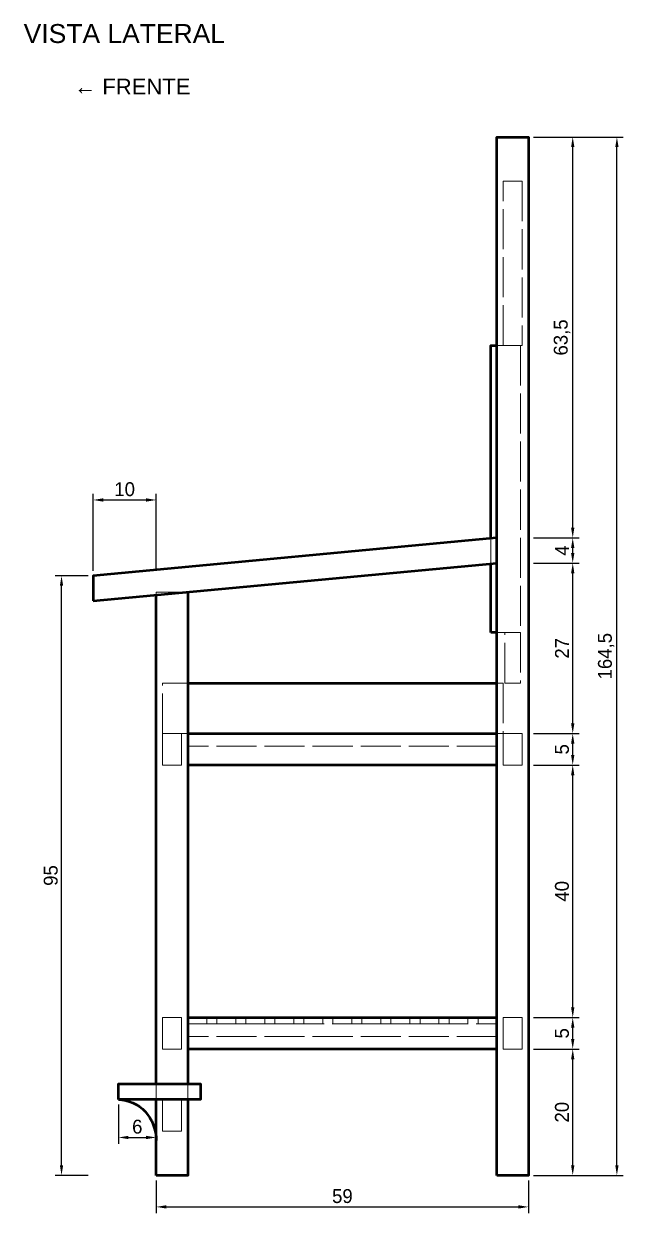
# Model space of a CAD drawing. Header units: centimetres. Extents: x -15 to 522, y -127 to 182.
# Drawn here: x 102 to 197, y -6 to 182.4 of the extents above; entities that cross this region are included whole.
import ezdxf
from ezdxf.enums import TextEntityAlignment as Align

# ---------------------------------------------------------------- set-up
doc = ezdxf.new("R2010")
doc.units = ezdxf.units.CM
doc.header["$LTSCALE"] = 10
doc.linetypes.add('DASHED2', pattern=[0.762, 0.635, -0.127])
for name, color, linetype, lineweight in [('CONTORNO', 7, 'CONTINUOUS', 50), ('COTAS', 4, 'CONTINUOUS', 18), ('OCULTAS', 8, 'DASHED2', 18), ('TEXTO', 7, 'CONTINUOUS', 25)]:
    doc.layers.add(name, color=color, linetype=linetype, lineweight=lineweight)
doc.styles.add('ARIAL', font='arial.ttf')
doc.dimstyles.new('COTAS_CM', dxfattribs={"dimtxt": 2.2, "dimasz": 1.6, "dimexe": 1, "dimexo": 0.8, "dimgap": 0.6, "dimtad": 1, "dimdec": 1, "dimcen": 2.5, "dimazin": 3, "dimtfac": 1, "dimtmove": 0, "dimatfit": 3})

msp = doc.modelspace()

# ---------------------------------------------------------------- linework, layer by layer
at = {"layer": 'CONTORNO'}
for points in [[(177, 101), (177, 164.5), (182, 164.5), (182, 0), (177, 0)], [(176, 100.91), (176, 131.5), (177, 131.5)], [(113, 91), (177, 97), (177, 101), (113, 95), (113, 91)], [(176, 86), (176, 96.91)], [(177, 0), (177, 97)], [(127.93, 92.4), (128, 92.4), (128, 14.5)], [(123, 14.5), (123, 91.94)], [(177, 86), (176, 86)], [(128, 78), (177, 78)], [(128, 70), (177, 70)], [(177, 65), (128, 65)], [(128, 25), (177, 25)], [(177, 20), (128, 20)], [(117, 12), (117, 14.5), (130, 14.5), (130, 12), (117, 12)], [(117, 12), (117.59, 11.97), (118.17, 11.88), (118.74, 11.72), (119.3, 11.51), (119.83, 11.23), (120.33, 10.9), (120.81, 10.52), (121.24, 10.1), (121.64, 9.62), (121.99, 9.11), (122.29, 8.56), (122.54, 7.99), (122.74, 7.39), (122.88, 6.77), (122.97, 6.14), (123, 5.5)], [(123, 0), (123, 12)], [(128, 12), (128, 0), (123, 0)]]:
    msp.add_lwpolyline(points, dxfattribs=at)
at = {"layer": 'OCULTAS'}
for points in [[(177, 131.5), (177, 164.5)], [(177, 164.5), (182, 164.5)], [(182, 164.5), (182, 0)], [(178, 131.5), (178, 157.5), (181, 157.5), (181, 131.5), (178, 131.5)], [(177, 86), (177, 131.5)], [(177, 131.5), (180.75, 131.5), (180.75, 86), (177, 86)], [(176, 100.91), (113, 95)], [(176, 96.91), (177, 97), (177, 101), (176, 100.91)], [(176, 96.91), (176, 100.91)], [(177, 97), (177, 101)], [(127.93, 92.4), (176, 96.91)], [(113, 95), (113, 91)], [(123, 91.94), (123, 92.4), (127.93, 92.4)], [(123, 91.94), (127.93, 92.4)], [(127.93, 92.4), (128, 92.4)], [(128, 92.4), (128, 78)], [(113, 91), (123, 91.94)], [(123, 14.5), (123, 91.94)], [(177, 78), (177, 86)], [(178.25, 78), (178.25, 86), (180.75, 86), (180.75, 78), (178.25, 78)], [(124, 70), (124, 78), (128, 78)], [(128, 78), (128, 65)], [(177, 65), (177, 78)], [(177, 78), (178, 78), (178, 70), (177, 70)], [(124, 65), (124, 70), (127, 70), (127, 65), (124, 65)], [(128, 70), (124, 70)], [(128, 65), (128, 70), (177, 70), (177, 65)], [(128, 68), (128, 70), (177, 70), (177, 68), (128, 68)], [(177, 70), (128, 70)], [(128, 68), (128, 70)], [(177, 70), (177, 68), (128, 68)], [(128, 65), (128, 70)], [(177, 70), (177, 65)], [(178, 65), (178, 70), (181, 70), (181, 65), (178, 65)], [(177, 65), (128, 65)], [(128, 65), (128, 25)], [(177, 25), (177, 65)], [(124, 20), (124, 25), (127, 25), (127, 20), (124, 20)], [(128, 20), (128, 25)], [(128, 25), (131, 25)], [(128, 24), (128, 25)], [(131, 25), (131, 24), (128, 24)], [(131, 25), (132.6, 25)], [(132.6, 25), (135.6, 25)], [(132.6, 24), (132.6, 25)], [(135.6, 25), (135.6, 24), (132.6, 24)], [(135.6, 25), (137.2, 25)], [(137.2, 25), (140.2, 25)], [(137.2, 24), (137.2, 25)], [(140.2, 25), (140.2, 24), (137.2, 24)], [(140.2, 25), (141.8, 25)], [(141.8, 25), (144.8, 25)], [(141.8, 24), (141.8, 25)], [(144.8, 25), (144.8, 24), (141.8, 24)], [(144.8, 25), (146.4, 25)], [(146.4, 25), (149.4, 25)], [(146.4, 24), (146.4, 25)], [(149.4, 25), (149.4, 24), (146.4, 24)], [(149.4, 25), (151, 25)], [(151, 25), (154, 25)], [(151, 24), (151, 25)], [(154, 25), (154, 24), (151, 24)], [(154, 25), (155.6, 25)], [(155.6, 25), (158.6, 25)], [(155.6, 24), (155.6, 25)], [(158.6, 25), (158.6, 24), (155.6, 24)], [(158.6, 25), (160.2, 25)], [(160.2, 25), (163.2, 25)], [(160.2, 24), (160.2, 25)], [(163.2, 25), (163.2, 24), (160.2, 24)], [(163.2, 25), (164.8, 25)], [(164.8, 25), (167.8, 25)], [(164.8, 24), (164.8, 25)], [(167.8, 25), (167.8, 24), (164.8, 24)], [(167.8, 25), (169.4, 25)], [(169.4, 25), (172.4, 25)], [(169.4, 24), (169.4, 25)], [(172.4, 25), (172.4, 24), (169.4, 24)], [(172.4, 25), (174, 25)], [(174, 25), (177, 25)], [(174, 24), (174, 25)], [(177, 25), (177, 24), (174, 24)], [(177, 25), (177, 20)], [(178, 20), (178, 25), (181, 25), (181, 20), (178, 20)], [(128, 22), (128, 24), (177, 24), (177, 22), (128, 22)], [(177, 20), (128, 20)], [(128, 20), (128, 14.5)], [(177, 0), (177, 20)], [(123, 5.5), (123, 14.5)], [(123, 12), (123, 14.5)], [(128, 14.5), (128, 12)], [(123, 5.5), (123, 12), (117, 12)], [(117, 12), (117.59, 11.97)], [(123, 12), (117, 12)], [(117.59, 11.97), (118.17, 11.88)], [(118.17, 11.88), (118.74, 11.72)], [(118.74, 11.72), (119.3, 11.51)], [(119.3, 11.51), (119.83, 11.23)], [(123, 5.5), (123, 12)], [(124, 7), (124, 12), (127, 12), (127, 7), (124, 7)], [(128, 12), (128, 0)], [(119.83, 11.23), (120.33, 10.9)], [(120.33, 10.9), (120.81, 10.52)], [(120.81, 10.52), (121.24, 10.1)], [(121.24, 10.1), (121.64, 9.62)], [(121.64, 9.62), (121.99, 9.11)], [(121.99, 9.11), (122.29, 8.56)], [(122.29, 8.56), (122.54, 7.99)], [(122.54, 7.99), (122.74, 7.39)], [(122.74, 7.39), (122.88, 6.77)], [(122.88, 6.77), (122.97, 6.14)], [(122.97, 6.14), (123, 5.5)], [(123, 0), (123, 5.5)], [(128, 0), (123, 0)], [(182, 0), (177, 0)]]:
    msp.add_lwpolyline(points, dxfattribs=at)

# ---------------------------------------------------------------- texts
at = {"layer": 'TEXTO', "style": 'ARIAL'}
for s, height, p in [('VISTA LATERAL', 3, (102, 178.5)), ('← FRENTE', 2.5, (110, 170.5))]:
    msp.add_text(s, height=height, dxfattribs=at).set_placement(p, align=Align.BOTTOM_LEFT)

# ---------------------------------------------------------------- dimensions: what is measured, and where the dimension line sits
at = {"layer": 'COTAS'}
for base, p1, p2 in [((189, 101), (182, 101), (182, 164.5)), ((196, 0), (182, 0), (182, 164.5)), ((189, 97), (182, 97), (182, 101)), ((189, 70), (182, 70), (182, 97)), ((108, 0), (113, 0), (113, 95)), ((189, 65), (182, 65), (182, 70)), ((189, 25), (182, 25), (182, 65)), ((189, 20), (182, 20), (182, 25)), ((189, 0), (182, 0), (182, 20))]:
    msp.add_linear_dim(base=base, p1=p1, p2=p2, angle=90, dimstyle='COTAS_CM', dxfattribs=at).render()
for base, p1, p2 in [((113, 107), (113, 95), (123, 95)), ((117, 6), (117, 12), (123, 12)), ((123, -5), (123, 0), (182, 0))]:
    msp.add_linear_dim(base=base, p1=p1, p2=p2, dimstyle='COTAS_CM', dxfattribs=at).render()

doc.saveas('drawing.dxf')
